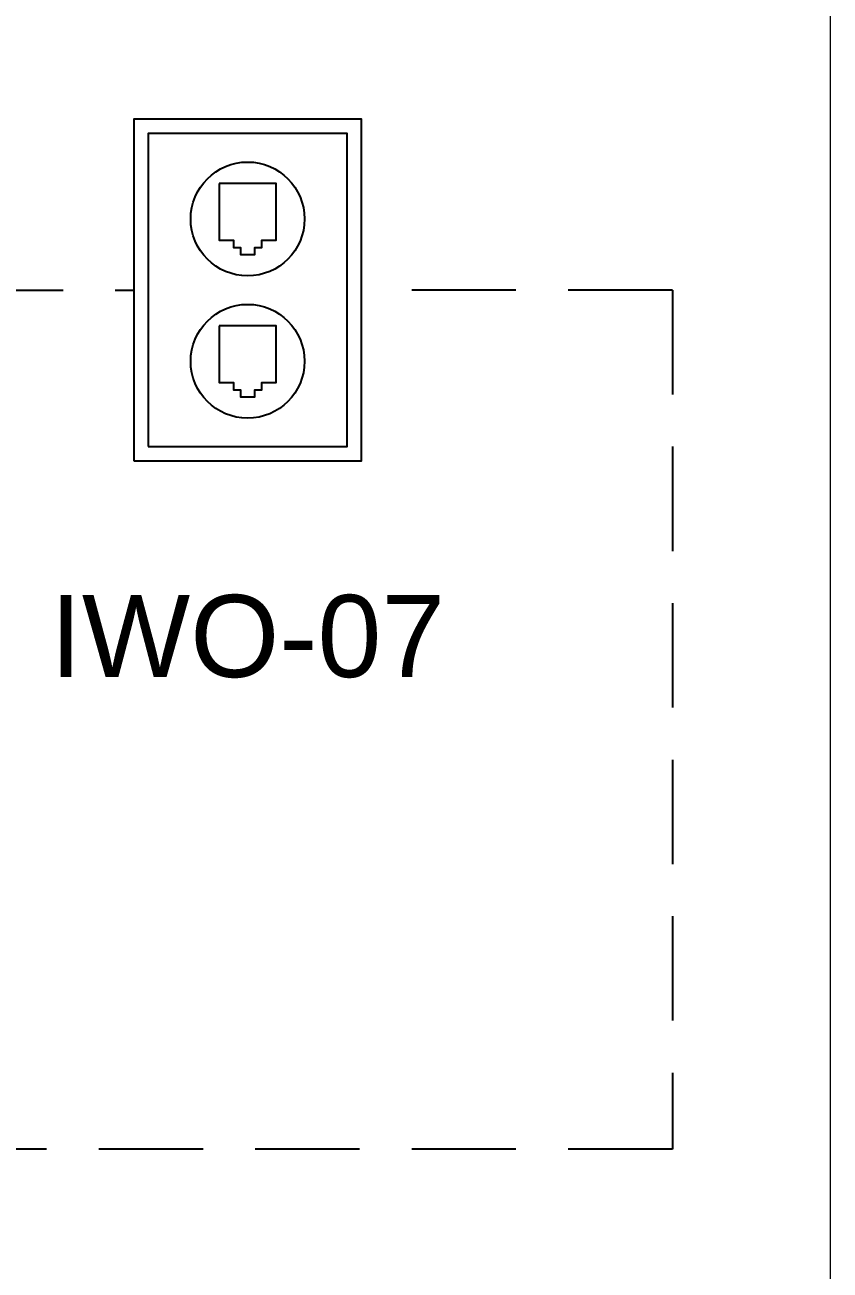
# Paper-space layout 'Sample Network Drawing - A1 Sheet' of a CAD drawing. Extents: x 49 to 806, y 22 to 564.
# Drawn here: x 636.02 to 660.53, y 199.62 to 237.5 of the extents above; entities that cross this region are included whole.
import ezdxf

# ---------------------------------------------------------------- set-up
doc = ezdxf.new("R2010")
doc.units = 0
doc.linetypes.add('HIDDEN2', pattern=[4.7625, 3.175, -1.5875])
for name, color, linetype, lineweight in [('G-ANNO-SYMB', 1, 'Continuous', 13), ('N-ANNO-TEXT', 2, 'Continuous', 18), ('N-EQPM', 4, 'Continuous', 25), ('N-SGNL-ELEC', 4, 'HIDDEN2', 25)]:
    doc.layers.add(name, color=color, linetype=linetype, lineweight=lineweight)
doc.styles.add('_CGS_2-5_NOTES', font='arial.ttf', dxfattribs={"height": 2.5})

psp = doc.layouts.new('Sample Network Drawing - A1 Sheet')

# ---------------------------------------------------------------- linework, layer by layer
at = {"layer": 'G-ANNO-SYMB', "ltscale": 10}
psp.add_lwpolyline([(563.192, 257.187), (660.53, 257.187), (660.53, 109.469), (563.192, 109.469)], close=True, dxfattribs=at)
at = {"layer": 'N-EQPM', "linetype": 'Continuous'}
for points in [[(639.336, 224.234), (646.264, 224.234), (646.264, 234.626), (639.336, 234.626)], [(639.769, 224.667), (645.831, 224.667), (645.831, 234.193), (639.769, 234.193)], [(641.934, 232.677), (641.934, 230.945), (642.367, 230.945), (642.367, 230.729), (642.584, 230.729), (642.584, 230.512), (643.017, 230.512), (643.017, 230.729), (643.233, 230.729), (643.233, 230.945), (643.666, 230.945), (643.666, 232.677)], [(641.934, 228.347), (641.934, 226.615), (642.367, 226.615), (642.367, 226.399), (642.584, 226.399), (642.584, 226.182), (643.017, 226.182), (643.017, 226.399), (643.233, 226.399), (643.233, 226.615), (643.666, 226.615), (643.666, 228.347)]]:
    psp.add_lwpolyline(points, close=True, dxfattribs=at)
for points in [[(641.068, 231.595, -1), (644.532, 231.595, -1)], [(641.068, 227.265, -1), (644.532, 227.265, -1)]]:
    psp.add_lwpolyline(points, format="xyb", close=True, dxfattribs=at)
at = {"layer": 'N-SGNL-ELEC'}
for p, q in [((619.724, 229.43), (639.336, 229.43)), ((655.732, 229.43), (646.264, 229.43)), ((655.732, 229.43), (655.732, 203.296)), ((655.732, 203.296), (599.061, 203.296))]:
    psp.add_line(p, q, dxfattribs=at)

# ---------------------------------------------------------------- texts
at = {"layer": 'N-ANNO-TEXT', "insert": (642.8, 220.156), "char_height": 2.5, "width": 25.6802, "attachment_point": 2, "style": '_CGS_2-5_NOTES'}
psp.add_mtext('IWO-07', dxfattribs=at)

doc.saveas('drawing.dxf')
